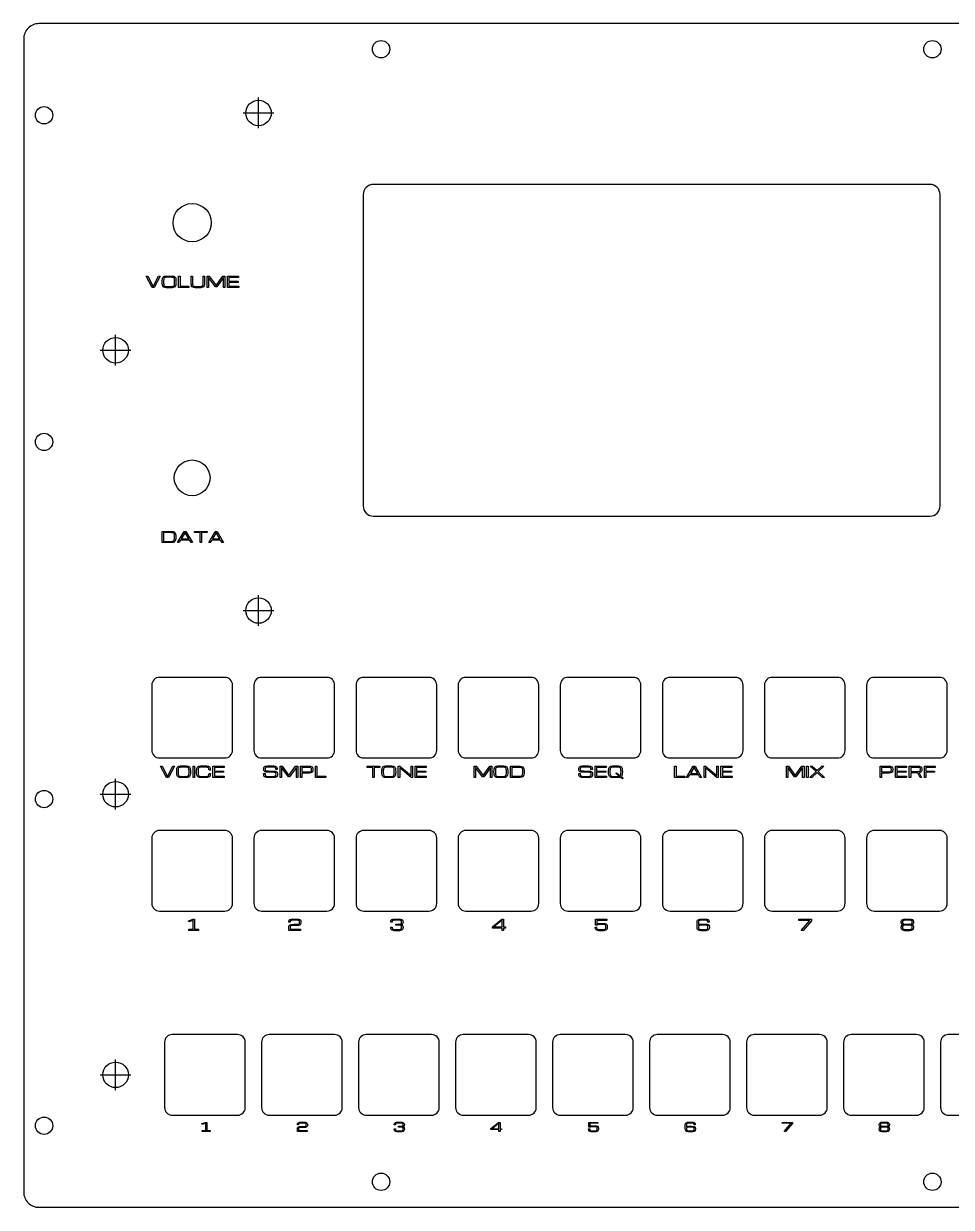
# Model space of a CAD drawing. Header units: millimetres. Extents: x 0 to 356, y 0 to 232.
# Drawn here: x 0 to 181.7, y 0 to 231.9 of the extents above; entities that cross this region are included whole.
import ezdxf

# ---------------------------------------------------------------- set-up
doc = ezdxf.new("R2010")
doc.units = ezdxf.units.MM
for name, color, linetype in [('INCISIONE', 5, 'Continuous'), ('PRIGIONIERI_M3', 3, 'Continuous'), ('SVASATI', 6, 'Continuous'), ('TAGLIO', 1, 'Continuous')]:
    doc.layers.add(name, color=color, linetype=linetype)

msp = doc.modelspace()

# ---------------------------------------------------------------- linework, layer by layer
at = {"layer": 'INCISIONE'}
for points in [[(25.16, 180.25), (23.98, 182.45), (24.29, 182.45), (25.34, 180.44), (26.4, 182.45), (26.71, 182.45), (25.53, 180.25), (25.16, 180.25)], [(28.19, 180.2), (27.9, 180.21), (27.66, 180.25), (27.48, 180.31), (27.34, 180.41), (27.24, 180.55), (27.17, 180.75), (27.14, 181), (27.13, 181.32), (27.13, 181.38), (27.13, 181.65), (27.16, 181.87), (27.2, 182.05), (27.26, 182.19), (27.34, 182.3), (27.45, 182.38), (27.58, 182.44), (27.75, 182.47), (27.95, 182.49), (28.19, 182.49), (28.77, 182.49), (29.01, 182.49), (29.21, 182.47), (29.38, 182.44), (29.51, 182.38), (29.62, 182.3), (29.71, 182.19), (29.77, 182.05), (29.8, 181.87), (29.83, 181.65), (29.83, 181.38), (29.83, 181.32), (29.82, 181), (29.79, 180.75), (29.72, 180.55), (29.62, 180.41), (29.48, 180.31), (29.3, 180.25), (29.06, 180.21), (28.77, 180.2), (28.19, 180.2)], [(28.19, 180.44), (28.77, 180.44), (28.96, 180.44), (29.11, 180.45), (29.24, 180.48), (29.34, 180.52), (29.42, 180.58), (29.48, 180.66), (29.52, 180.77), (29.54, 180.92), (29.55, 181.1), (29.56, 181.32), (29.56, 181.38), (29.55, 181.61), (29.54, 181.79), (29.52, 181.94), (29.48, 182.05), (29.42, 182.13), (29.34, 182.19), (29.24, 182.22), (29.11, 182.24), (28.96, 182.25), (28.77, 182.26), (28.19, 182.26), (28, 182.25), (27.85, 182.24), (27.72, 182.22), (27.62, 182.19), (27.54, 182.13), (27.48, 182.05), (27.44, 181.94), (27.42, 181.79), (27.41, 181.61), (27.4, 181.38), (27.4, 181.32), (27.41, 181.1), (27.42, 180.92), (27.44, 180.77), (27.48, 180.66), (27.54, 180.58), (27.62, 180.52), (27.72, 180.48), (27.85, 180.45), (28, 180.44), (28.19, 180.44)], [(30.34, 180.25), (30.34, 182.45), (30.62, 182.45), (30.62, 180.48), (32.36, 180.48), (32.36, 180.25), (30.34, 180.25)], [(33.85, 180.2), (33.56, 180.21), (33.32, 180.25), (33.14, 180.31), (33, 180.41), (32.9, 180.55), (32.84, 180.75), (32.8, 181), (32.79, 181.32), (32.79, 182.45), (33.06, 182.45), (33.06, 181.32), (33.07, 181.1), (33.08, 180.92), (33.11, 180.77), (33.15, 180.66), (33.2, 180.58), (33.28, 180.52), (33.38, 180.48), (33.51, 180.45), (33.67, 180.44), (33.85, 180.44), (34.37, 180.44), (34.56, 180.44), (34.72, 180.45), (34.84, 180.48), (34.94, 180.52), (35.02, 180.58), (35.08, 180.66), (35.12, 180.77), (35.14, 180.92), (35.16, 181.1), (35.16, 181.32), (35.16, 182.45), (35.44, 182.45), (35.44, 181.32), (35.42, 181), (35.39, 180.75), (35.33, 180.55), (35.23, 180.41), (35.09, 180.31), (34.9, 180.25), (34.67, 180.21), (34.37, 180.2), (33.85, 180.2)], [(35.95, 180.25), (35.95, 182.45), (36.36, 182.45), (37.69, 180.65), (39, 182.45), (39.41, 182.45), (39.41, 180.25), (39.14, 180.25), (39.14, 182.2), (37.82, 180.39), (37.57, 180.39), (36.23, 182.2), (36.23, 180.25), (35.95, 180.25)], [(39.92, 180.25), (39.92, 182.45), (42.08, 182.45), (42.08, 182.22), (40.2, 182.22), (40.2, 181.49), (42, 181.49), (42, 181.26), (40.2, 181.26), (40.2, 180.48), (42.12, 180.48), (42.12, 180.25), (39.92, 180.25)], [(27.11, 130.25), (27.11, 132.45), (28.74, 132.45), (29.04, 132.44), (29.27, 132.41), (29.46, 132.35), (29.6, 132.26), (29.7, 132.12), (29.76, 131.94), (29.8, 131.69), (29.81, 131.38), (29.81, 131.32), (29.8, 131.01), (29.76, 130.77), (29.7, 130.58), (29.6, 130.45), (29.46, 130.35), (29.27, 130.29), (29.04, 130.26), (28.74, 130.25), (27.11, 130.25)], [(30.13, 130.25), (31.42, 132.45), (31.78, 132.45), (33.07, 130.25), (32.75, 130.25), (32.47, 130.75), (30.73, 130.75), (30.45, 130.25), (30.13, 130.25)], [(30.87, 130.98), (32.33, 130.98), (31.6, 132.26), (30.87, 130.98)], [(34.54, 130.25), (34.54, 132.22), (33.44, 132.22), (33.44, 132.45), (35.91, 132.45), (35.91, 132.22), (34.81, 132.22), (34.81, 130.25), (34.54, 130.25)], [(36.24, 130.25), (37.52, 132.45), (37.89, 132.45), (39.17, 130.25), (38.85, 130.25), (38.57, 130.75), (36.83, 130.75), (36.56, 130.25), (36.24, 130.25)], [(36.97, 130.98), (38.44, 130.98), (37.7, 132.26), (36.97, 130.98)], [(27.39, 130.49), (28.74, 130.49), (28.97, 130.49), (29.16, 130.51), (29.29, 130.55), (29.39, 130.62), (29.46, 130.72), (29.5, 130.87), (29.52, 131.06), (29.53, 131.32), (29.53, 131.38), (29.53, 131.59), (29.51, 131.77), (29.49, 131.91), (29.45, 132.01), (29.39, 132.09), (29.32, 132.15), (29.22, 132.18), (29.09, 132.2), (28.93, 132.21), (28.74, 132.21), (27.39, 132.21), (27.39, 130.49)], [(28, 84.25), (26.81, 86.45), (27.13, 86.45), (28.18, 84.44), (29.24, 86.45), (29.55, 86.45), (28.37, 84.25), (28, 84.25)], [(31.03, 84.2), (30.74, 84.21), (30.5, 84.25), (30.31, 84.31), (30.18, 84.41), (30.08, 84.55), (30.01, 84.75), (29.98, 85), (29.97, 85.32), (29.97, 85.38), (29.97, 85.65), (29.99, 85.87), (30.03, 86.05), (30.09, 86.19), (30.18, 86.3), (30.28, 86.38), (30.42, 86.44), (30.59, 86.47), (30.79, 86.49), (31.03, 86.49), (31.61, 86.49), (31.85, 86.49), (32.05, 86.47), (32.22, 86.44), (32.35, 86.38), (32.46, 86.3), (32.54, 86.19), (32.6, 86.05), (32.64, 85.87), (32.66, 85.65), (32.67, 85.38), (32.67, 85.32), (32.66, 85), (32.62, 84.75), (32.56, 84.55), (32.46, 84.41), (32.32, 84.31), (32.14, 84.25), (31.9, 84.21), (31.61, 84.2), (31.03, 84.2)], [(31.03, 84.44), (31.61, 84.44), (31.8, 84.44), (31.95, 84.45), (32.08, 84.48), (32.18, 84.52), (32.26, 84.58), (32.31, 84.66), (32.35, 84.77), (32.38, 84.92), (32.39, 85.1), (32.4, 85.32), (32.4, 85.38), (32.39, 85.61), (32.38, 85.79), (32.35, 85.94), (32.31, 86.05), (32.26, 86.13), (32.18, 86.19), (32.08, 86.22), (31.95, 86.24), (31.8, 86.25), (31.61, 86.26), (31.03, 86.26), (30.84, 86.25), (30.68, 86.24), (30.56, 86.22), (30.46, 86.19), (30.38, 86.13), (30.32, 86.05), (30.28, 85.94), (30.26, 85.79), (30.24, 85.61), (30.24, 85.38), (30.24, 85.32), (30.24, 85.1), (30.26, 84.92), (30.28, 84.77), (30.32, 84.66), (30.38, 84.58), (30.46, 84.52), (30.56, 84.48), (30.68, 84.45), (30.84, 84.44), (31.03, 84.44)], [(33.18, 84.25), (33.18, 86.45), (33.46, 86.45), (33.46, 84.25), (33.18, 84.25)], [(33.87, 85.32), (33.87, 85.38), (33.88, 85.65), (33.9, 85.87), (33.94, 86.05), (34, 86.19), (34.08, 86.3), (34.19, 86.38), (34.33, 86.44), (34.5, 86.47), (34.7, 86.49), (34.94, 86.49), (35.51, 86.49), (35.79, 86.49), (36.01, 86.47), (36.2, 86.42), (36.34, 86.36), (36.45, 86.25), (36.52, 86.11), (36.56, 85.93), (36.57, 85.69), (36.3, 85.69), (36.29, 85.88), (36.26, 86.01), (36.21, 86.11), (36.14, 86.18), (36.03, 86.22), (35.9, 86.24), (35.73, 86.25), (35.51, 86.26), (34.94, 86.26), (34.75, 86.25), (34.59, 86.24), (34.47, 86.22), (34.36, 86.19), (34.29, 86.13), (34.23, 86.05), (34.19, 85.94), (34.17, 85.79), (34.15, 85.61), (34.15, 85.38), (34.15, 85.32), (34.15, 85.1), (34.17, 84.92), (34.19, 84.77), (34.23, 84.66), (34.29, 84.58), (34.36, 84.52), (34.47, 84.48), (34.59, 84.45), (34.75, 84.44), (34.94, 84.44), (35.51, 84.44), (35.73, 84.44), (35.9, 84.45), (36.03, 84.47), (36.14, 84.51), (36.21, 84.57), (36.26, 84.67), (36.29, 84.81), (36.3, 84.99), (36.57, 84.99), (36.56, 84.75), (36.52, 84.57), (36.45, 84.43), (36.34, 84.33), (36.2, 84.27), (36.01, 84.23), (35.79, 84.21), (35.51, 84.2), (34.94, 84.2), (34.64, 84.21), (34.41, 84.25), (34.22, 84.31), (34.08, 84.41), (33.98, 84.55), (33.92, 84.75), (33.88, 85), (33.87, 85.32)], [(37.08, 84.25), (37.08, 86.45), (39.24, 86.45), (39.24, 86.22), (37.36, 86.22), (37.36, 85.49), (39.17, 85.49), (39.17, 85.26), (37.36, 85.26), (37.36, 84.48), (39.28, 84.48), (39.28, 84.25), (37.08, 84.25)], [(49.43, 84.88), (49.42, 85), (49.41, 85.08), (49.38, 85.15), (49.32, 85.19), (49.23, 85.22), (49.1, 85.24), (48.93, 85.25), (48.7, 85.25), (47.9, 85.27), (47.64, 85.28), (47.43, 85.3), (47.27, 85.34), (47.16, 85.4), (47.08, 85.48), (47.03, 85.58), (47.01, 85.71), (47, 85.87), (47.01, 86.04), (47.05, 86.18), (47.11, 86.29), (47.2, 86.37), (47.33, 86.43), (47.51, 86.47), (47.75, 86.49), (48.04, 86.49), (48.65, 86.49), (48.92, 86.49), (49.14, 86.48), (49.31, 86.44), (49.45, 86.39), (49.55, 86.3), (49.61, 86.18), (49.65, 86.01), (49.66, 85.79), (49.39, 85.79), (49.38, 85.96), (49.35, 86.08), (49.3, 86.16), (49.23, 86.21), (49.13, 86.24), (49, 86.25), (48.85, 86.26), (48.65, 86.26), (48.05, 86.26), (47.82, 86.25), (47.64, 86.25), (47.51, 86.23), (47.41, 86.2), (47.34, 86.15), (47.31, 86.09), (47.29, 85.99), (47.28, 85.87), (47.28, 85.77), (47.3, 85.68), (47.33, 85.62), (47.38, 85.58), (47.46, 85.55), (47.58, 85.53), (47.74, 85.52), (47.95, 85.51), (48.81, 85.5), (49.08, 85.49), (49.29, 85.46), (49.44, 85.42), (49.56, 85.36), (49.63, 85.28), (49.68, 85.18), (49.7, 85.05), (49.71, 84.88), (49.7, 84.71), (49.67, 84.56), (49.62, 84.44), (49.53, 84.35), (49.4, 84.28), (49.23, 84.24), (49, 84.21), (48.71, 84.2), (48.04, 84.2), (47.77, 84.21), (47.54, 84.23), (47.36, 84.27), (47.22, 84.33), (47.12, 84.43), (47.06, 84.56), (47.02, 84.75), (47, 84.98), (47.28, 84.98), (47.29, 84.8), (47.31, 84.66), (47.36, 84.57), (47.43, 84.51), (47.53, 84.47), (47.66, 84.45), (47.83, 84.44), (48.04, 84.44), (48.69, 84.44), (48.92, 84.44), (49.1, 84.46), (49.23, 84.48), (49.32, 84.52), (49.38, 84.58), (49.41, 84.65), (49.42, 84.75), (49.43, 84.88)], [(50.22, 84.25), (50.22, 86.45), (50.63, 86.45), (51.96, 84.65), (53.27, 86.45), (53.68, 86.45), (53.68, 84.25), (53.41, 84.25), (53.41, 86.2), (52.09, 84.39), (51.84, 84.39), (50.5, 86.2), (50.5, 84.25), (50.22, 84.25)], [(54.2, 84.25), (54.2, 86.45), (55.67, 86.45), (55.96, 86.44), (56.19, 86.42), (56.36, 86.37), (56.49, 86.31), (56.57, 86.22), (56.62, 86.11), (56.65, 85.97), (56.66, 85.8), (56.66, 85.74), (56.65, 85.58), (56.62, 85.44), (56.57, 85.33), (56.48, 85.24), (56.35, 85.18), (56.18, 85.13), (55.95, 85.1), (55.66, 85.1), (54.47, 85.1), (54.47, 84.25), (54.2, 84.25)], [(56.39, 85.8), (56.38, 85.92), (56.36, 86.02), (56.32, 86.09), (56.26, 86.14), (56.16, 86.18), (56.03, 86.2), (55.85, 86.21), (55.62, 86.21), (54.47, 86.21), (54.47, 85.33), (55.62, 85.33), (55.85, 85.34), (56.03, 85.35), (56.16, 85.37), (56.26, 85.41), (56.32, 85.46), (56.36, 85.53), (56.38, 85.63), (56.39, 85.74), (56.39, 85.8)], [(57.17, 84.25), (57.17, 86.45), (57.44, 86.45), (57.44, 84.48), (59.19, 84.48), (59.19, 84.25), (57.17, 84.25)], [(68.37, 84.25), (68.37, 86.22), (67.27, 86.22), (67.27, 86.45), (69.75, 86.45), (69.75, 86.22), (68.65, 86.22), (68.65, 84.25), (68.37, 84.25)], [(71.23, 84.2), (70.93, 84.21), (70.7, 84.25), (70.51, 84.31), (70.37, 84.41), (70.27, 84.55), (70.21, 84.75), (70.18, 85), (70.16, 85.32), (70.16, 85.38), (70.17, 85.65), (70.19, 85.87), (70.23, 86.05), (70.29, 86.19), (70.37, 86.3), (70.48, 86.38), (70.62, 86.44), (70.79, 86.47), (70.99, 86.49), (71.23, 86.49), (71.81, 86.49), (72.04, 86.49), (72.25, 86.47), (72.41, 86.44), (72.55, 86.38), (72.66, 86.3), (72.74, 86.19), (72.8, 86.05), (72.84, 85.87), (72.86, 85.65), (72.87, 85.38), (72.87, 85.32), (72.86, 85), (72.82, 84.75), (72.76, 84.55), (72.66, 84.41), (72.52, 84.31), (72.34, 84.25), (72.1, 84.21), (71.81, 84.2), (71.23, 84.2)], [(71.23, 84.44), (71.81, 84.44), (71.99, 84.44), (72.15, 84.45), (72.28, 84.48), (72.38, 84.52), (72.46, 84.58), (72.51, 84.66), (72.55, 84.77), (72.58, 84.92), (72.59, 85.1), (72.59, 85.32), (72.59, 85.38), (72.59, 85.61), (72.58, 85.79), (72.55, 85.94), (72.51, 86.05), (72.46, 86.13), (72.38, 86.19), (72.28, 86.22), (72.15, 86.24), (71.99, 86.25), (71.81, 86.26), (71.23, 86.26), (71.04, 86.25), (70.88, 86.24), (70.76, 86.22), (70.65, 86.19), (70.58, 86.13), (70.52, 86.05), (70.48, 85.94), (70.46, 85.79), (70.44, 85.61), (70.44, 85.38), (70.44, 85.32), (70.44, 85.1), (70.46, 84.92), (70.48, 84.77), (70.52, 84.66), (70.58, 84.58), (70.65, 84.52), (70.76, 84.48), (70.88, 84.45), (71.04, 84.44), (71.23, 84.44)], [(73.38, 84.25), (73.38, 86.45), (73.67, 86.45), (75.88, 84.59), (75.88, 84.59), (75.88, 86.45), (76.15, 86.45), (76.15, 84.25), (75.87, 84.25), (73.66, 86.12), (73.65, 86.12), (73.65, 84.25), (73.38, 84.25)], [(76.66, 84.25), (76.66, 86.45), (78.82, 86.45), (78.82, 86.22), (76.94, 86.22), (76.94, 85.49), (78.74, 85.49), (78.74, 85.26), (76.94, 85.26), (76.94, 84.48), (78.86, 84.48), (78.86, 84.25), (76.66, 84.25)], [(88.24, 84.25), (88.24, 86.45), (88.65, 86.45), (89.98, 84.65), (91.29, 86.45), (91.7, 86.45), (91.7, 84.25), (91.43, 84.25), (91.43, 86.2), (90.11, 84.39), (89.86, 84.39), (88.52, 86.2), (88.52, 84.25), (88.24, 84.25)], [(93.18, 84.2), (92.89, 84.21), (92.66, 84.25), (92.47, 84.31), (92.33, 84.41), (92.23, 84.55), (92.17, 84.75), (92.13, 85), (92.12, 85.32), (92.12, 85.38), (92.13, 85.65), (92.15, 85.87), (92.19, 86.05), (92.25, 86.19), (92.33, 86.3), (92.44, 86.38), (92.58, 86.44), (92.74, 86.47), (92.95, 86.49), (93.18, 86.49), (93.76, 86.49), (94, 86.49), (94.2, 86.47), (94.37, 86.44), (94.51, 86.38), (94.62, 86.3), (94.7, 86.19), (94.76, 86.05), (94.8, 85.87), (94.82, 85.65), (94.83, 85.38), (94.83, 85.32), (94.81, 85), (94.78, 84.75), (94.72, 84.55), (94.62, 84.41), (94.48, 84.31), (94.29, 84.25), (94.06, 84.21), (93.76, 84.2), (93.18, 84.2)], [(93.18, 84.44), (93.76, 84.44), (93.95, 84.44), (94.11, 84.45), (94.23, 84.48), (94.34, 84.52), (94.41, 84.58), (94.47, 84.66), (94.51, 84.77), (94.53, 84.92), (94.55, 85.1), (94.55, 85.32), (94.55, 85.38), (94.55, 85.61), (94.53, 85.79), (94.51, 85.94), (94.47, 86.05), (94.41, 86.13), (94.34, 86.19), (94.23, 86.22), (94.11, 86.24), (93.95, 86.25), (93.76, 86.26), (93.18, 86.26), (93, 86.25), (92.84, 86.24), (92.71, 86.22), (92.61, 86.19), (92.53, 86.13), (92.48, 86.05), (92.44, 85.94), (92.41, 85.79), (92.4, 85.61), (92.4, 85.38), (92.4, 85.32), (92.4, 85.1), (92.41, 84.92), (92.44, 84.77), (92.48, 84.66), (92.53, 84.58), (92.61, 84.52), (92.71, 84.48), (92.84, 84.45), (93, 84.44), (93.18, 84.44)], [(95.34, 84.25), (95.34, 86.45), (96.97, 86.45), (97.27, 86.44), (97.5, 86.41), (97.69, 86.35), (97.83, 86.26), (97.93, 86.12), (97.99, 85.94), (98.03, 85.69), (98.04, 85.38), (98.04, 85.32), (98.03, 85.01), (97.99, 84.77), (97.93, 84.58), (97.83, 84.45), (97.69, 84.35), (97.5, 84.29), (97.27, 84.26), (96.97, 84.25), (95.34, 84.25)], [(95.62, 84.49), (96.97, 84.49), (97.21, 84.49), (97.39, 84.51), (97.52, 84.55), (97.62, 84.62), (97.69, 84.72), (97.73, 84.87), (97.76, 85.06), (97.76, 85.32), (97.76, 85.38), (97.76, 85.59), (97.75, 85.77), (97.72, 85.91), (97.68, 86.01), (97.63, 86.09), (97.55, 86.15), (97.45, 86.18), (97.32, 86.2), (97.16, 86.21), (96.97, 86.21), (95.62, 86.21), (95.62, 84.49)], [(111.16, 84.88), (111.16, 85), (111.14, 85.08), (111.11, 85.15), (111.05, 85.19), (110.96, 85.22), (110.83, 85.24), (110.66, 85.25), (110.43, 85.25), (109.63, 85.27), (109.37, 85.28), (109.16, 85.3), (109, 85.34), (108.89, 85.4), (108.81, 85.48), (108.77, 85.58), (108.74, 85.71), (108.74, 85.87), (108.75, 86.04), (108.78, 86.18), (108.84, 86.29), (108.93, 86.37), (109.07, 86.43), (109.25, 86.47), (109.48, 86.49), (109.77, 86.49), (110.39, 86.49), (110.65, 86.49), (110.87, 86.48), (111.05, 86.44), (111.18, 86.39), (111.28, 86.3), (111.35, 86.18), (111.38, 86.01), (111.39, 85.79), (111.12, 85.79), (111.11, 85.96), (111.08, 86.08), (111.03, 86.16), (110.96, 86.21), (110.86, 86.24), (110.74, 86.25), (110.58, 86.26), (110.39, 86.26), (109.79, 86.26), (109.56, 86.25), (109.38, 86.25), (109.24, 86.23), (109.14, 86.2), (109.08, 86.15), (109.04, 86.09), (109.02, 85.99), (109.01, 85.87), (109.02, 85.77), (109.03, 85.68), (109.06, 85.62), (109.11, 85.58), (109.2, 85.55), (109.31, 85.53), (109.48, 85.52), (109.69, 85.51), (110.54, 85.5), (110.81, 85.49), (111.02, 85.46), (111.18, 85.42), (111.29, 85.36), (111.36, 85.28), (111.41, 85.18), (111.43, 85.05), (111.44, 84.88), (111.43, 84.71), (111.4, 84.56), (111.35, 84.44), (111.26, 84.35), (111.13, 84.28), (110.96, 84.24), (110.73, 84.21), (110.44, 84.2), (109.77, 84.2), (109.5, 84.21), (109.27, 84.23), (109.1, 84.27), (108.96, 84.33), (108.86, 84.43), (108.79, 84.56), (108.75, 84.75), (108.74, 84.98), (109.01, 84.98), (109.02, 84.8), (109.04, 84.66), (109.09, 84.57), (109.16, 84.51), (109.26, 84.47), (109.39, 84.45), (109.56, 84.44), (109.77, 84.44), (110.42, 84.44), (110.65, 84.44), (110.83, 84.46), (110.96, 84.48), (111.05, 84.52), (111.11, 84.58), (111.14, 84.65), (111.16, 84.75), (111.16, 84.88)], [(111.95, 84.25), (111.95, 86.45), (114.11, 86.45), (114.11, 86.22), (112.22, 86.22), (112.22, 85.49), (114.03, 85.49), (114.03, 85.26), (112.22, 85.26), (112.22, 84.48), (114.15, 84.48), (114.15, 84.25), (111.95, 84.25)], [(115.63, 84.2), (115.34, 84.21), (115.1, 84.25), (114.91, 84.31), (114.78, 84.41), (114.68, 84.55), (114.61, 84.75), (114.58, 85), (114.57, 85.32), (114.57, 85.38), (114.57, 85.65), (114.59, 85.87), (114.63, 86.05), (114.69, 86.19), (114.78, 86.3), (114.88, 86.38), (115.02, 86.44), (115.19, 86.47), (115.39, 86.49), (115.63, 86.49), (116.21, 86.49), (116.45, 86.49), (116.65, 86.47), (116.82, 86.44), (116.95, 86.38), (117.06, 86.3), (117.14, 86.19), (117.2, 86.05), (117.24, 85.87), (117.26, 85.65), (117.27, 85.38), (117.27, 85.32), (117.26, 85), (117.23, 84.75), (117.17, 84.56), (117.07, 84.42), (117.45, 84.11), (117.32, 83.94), (116.88, 84.29), (116.75, 84.25), (116.59, 84.22), (116.41, 84.21), (116.21, 84.2), (115.63, 84.2)], [(115.63, 84.44), (116.21, 84.44), (116.34, 84.44), (116.45, 84.45), (116.56, 84.45), (116.65, 84.47), (115.97, 85), (116.11, 85.17), (116.86, 84.58), (116.93, 84.69), (116.97, 84.84), (116.99, 85.05), (117, 85.32), (117, 85.38), (116.99, 85.61), (116.98, 85.79), (116.95, 85.94), (116.91, 86.05), (116.86, 86.13), (116.78, 86.19), (116.68, 86.22), (116.55, 86.24), (116.4, 86.25), (116.21, 86.26), (115.63, 86.26), (115.44, 86.25), (115.28, 86.24), (115.16, 86.22), (115.06, 86.19), (114.98, 86.13), (114.92, 86.05), (114.88, 85.94), (114.86, 85.79), (114.84, 85.61), (114.84, 85.38), (114.84, 85.32), (114.84, 85.1), (114.86, 84.92), (114.88, 84.77), (114.92, 84.66), (114.98, 84.58), (115.06, 84.52), (115.16, 84.48), (115.28, 84.45), (115.44, 84.44), (115.63, 84.44)], [(127.5, 84.25), (127.5, 86.45), (127.78, 86.45), (127.78, 84.48), (129.52, 84.48), (129.52, 84.25), (127.5, 84.25)], [(129.85, 84.25), (131.13, 86.45), (131.5, 86.45), (132.78, 84.25), (132.46, 84.25), (132.18, 84.75), (130.44, 84.75), (130.17, 84.25), (129.85, 84.25)], [(130.58, 84.98), (132.05, 84.98), (131.31, 86.26), (130.58, 84.98)], [(133.29, 84.25), (133.29, 86.45), (133.57, 86.45), (135.79, 84.59), (135.79, 84.59), (135.79, 86.45), (136.06, 86.45), (136.06, 84.25), (135.78, 84.25), (133.57, 86.12), (133.56, 86.12), (133.56, 84.25), (133.29, 84.25)], [(136.57, 84.25), (136.57, 86.45), (138.73, 86.45), (138.73, 86.22), (136.85, 86.22), (136.85, 85.49), (138.65, 85.49), (138.65, 85.26), (136.85, 85.26), (136.85, 84.48), (138.77, 84.48), (138.77, 84.25), (136.57, 84.25)], [(149.39, 84.25), (149.39, 86.45), (149.8, 86.45), (151.13, 84.65), (152.44, 86.45), (152.85, 86.45), (152.85, 84.25), (152.57, 84.25), (152.57, 86.2), (151.26, 84.39), (151.01, 84.39), (149.66, 86.2), (149.66, 84.25), (149.39, 84.25)], [(153.36, 84.25), (153.36, 86.45), (153.63, 86.45), (153.63, 84.25), (153.36, 84.25)], [(153.96, 84.25), (155.21, 85.41), (154.05, 86.45), (154.44, 86.45), (155.4, 85.59), (156.33, 86.45), (156.72, 86.45), (155.6, 85.41), (156.89, 84.25), (156.5, 84.25), (155.41, 85.23), (154.35, 84.25), (153.96, 84.25)], [(167.77, 84.25), (167.77, 86.45), (169.24, 86.45), (169.54, 86.44), (169.76, 86.42), (169.94, 86.37), (170.06, 86.31), (170.15, 86.22), (170.2, 86.11), (170.23, 85.97), (170.24, 85.8), (170.24, 85.74), (170.23, 85.58), (170.2, 85.44), (170.15, 85.33), (170.06, 85.24), (169.93, 85.18), (169.76, 85.13), (169.53, 85.1), (169.24, 85.1), (168.05, 85.1), (168.05, 84.25), (167.77, 84.25)], [(169.96, 85.8), (169.95, 85.92), (169.93, 86.02), (169.9, 86.09), (169.83, 86.14), (169.74, 86.18), (169.6, 86.2), (169.42, 86.21), (169.19, 86.21), (168.05, 86.21), (168.05, 85.33), (169.19, 85.33), (169.42, 85.34), (169.6, 85.35), (169.74, 85.37), (169.83, 85.41), (169.9, 85.46), (169.93, 85.53), (169.95, 85.63), (169.96, 85.74), (169.96, 85.8)], [(170.75, 84.25), (170.75, 86.45), (172.91, 86.45), (172.91, 86.22), (171.02, 86.22), (171.02, 85.49), (172.83, 85.49), (172.83, 85.26), (171.02, 85.26), (171.02, 84.48), (172.95, 84.48), (172.95, 84.25), (170.75, 84.25)], [(173.46, 86.45), (174.93, 86.45), (175.22, 86.44), (175.45, 86.42), (175.63, 86.38), (175.75, 86.32), (175.84, 86.24), (175.89, 86.13), (175.92, 85.99), (175.92, 85.82), (175.92, 85.76), (175.91, 85.6), (175.88, 85.47), (175.82, 85.36), (175.73, 85.27), (175.58, 85.2), (175.38, 85.16), (175.86, 84.25), (175.59, 84.25), (175.12, 85.14), (175.09, 85.14), (175.06, 85.14), (174.99, 85.14), (173.74, 85.14), (173.74, 84.25), (173.46, 84.25), (173.46, 86.45)], [(173.74, 85.38), (174.95, 85.38), (175.17, 85.38), (175.34, 85.39), (175.46, 85.41), (175.55, 85.45), (175.6, 85.5), (175.63, 85.57), (175.65, 85.65), (175.65, 85.76), (175.65, 85.82), (175.64, 85.94), (175.62, 86.04), (175.59, 86.1), (175.52, 86.15), (175.42, 86.18), (175.29, 86.2), (175.11, 86.21), (174.88, 86.21), (173.74, 86.21), (173.74, 85.38)], [(176.43, 84.25), (176.43, 86.45), (178.51, 86.45), (178.51, 86.22), (176.71, 86.22), (176.71, 85.49), (178.43, 85.49), (178.43, 85.26), (176.71, 85.26), (176.71, 84.25), (176.43, 84.25)], [(32.32, 54.25), (32.32, 54.48), (33.2, 54.48), (33.2, 56.22), (32.38, 55.94), (32.29, 56.15), (33.18, 56.45), (33.47, 56.45), (33.47, 54.48), (34.24, 54.48), (34.24, 54.25), (32.32, 54.25)], [(51.93, 54.78), (51.94, 54.96), (51.96, 55.1), (52.02, 55.22), (52.1, 55.31), (52.23, 55.38), (52.4, 55.42), (52.62, 55.45), (52.91, 55.46), (53.42, 55.46), (53.62, 55.47), (53.77, 55.48), (53.88, 55.5), (53.95, 55.53), (54, 55.59), (54.02, 55.66), (54.03, 55.75), (54.03, 55.87), (54.03, 55.99), (54.01, 56.09), (53.97, 56.15), (53.91, 56.2), (53.81, 56.23), (53.68, 56.25), (53.51, 56.25), (53.29, 56.26), (52.98, 56.26), (52.75, 56.25), (52.57, 56.25), (52.43, 56.23), (52.33, 56.2), (52.27, 56.15), (52.23, 56.09), (52.21, 55.99), (52.2, 55.87), (51.93, 55.87), (51.94, 56.04), (51.97, 56.18), (52.03, 56.29), (52.12, 56.37), (52.26, 56.43), (52.44, 56.47), (52.67, 56.49), (52.96, 56.49), (53.3, 56.49), (53.59, 56.49), (53.81, 56.47), (53.99, 56.43), (54.12, 56.37), (54.21, 56.29), (54.27, 56.18), (54.3, 56.04), (54.31, 55.87), (54.29, 55.65), (54.25, 55.49), (54.16, 55.37), (54.02, 55.29), (53.83, 55.25), (53.57, 55.23), (52.94, 55.23), (52.71, 55.23), (52.54, 55.21), (52.41, 55.19), (52.32, 55.15), (52.26, 55.09), (52.22, 55.01), (52.21, 54.91), (52.2, 54.78), (52.2, 54.48), (54.22, 54.48), (54.22, 54.25), (51.93, 54.25), (51.93, 54.78)], [(72.89, 54.2), (72.6, 54.21), (72.37, 54.24), (72.19, 54.28), (72.07, 54.35), (71.98, 54.44), (71.92, 54.56), (71.9, 54.71), (71.89, 54.88), (72.16, 54.88), (72.17, 54.75), (72.18, 54.65), (72.22, 54.58), (72.28, 54.52), (72.37, 54.48), (72.5, 54.46), (72.67, 54.44), (72.9, 54.44), (73.29, 54.44), (73.52, 54.44), (73.69, 54.46), (73.82, 54.48), (73.91, 54.52), (73.97, 54.58), (74, 54.65), (74.02, 54.75), (74.03, 54.88), (74.02, 55), (74.01, 55.09), (73.97, 55.16), (73.92, 55.21), (73.83, 55.24), (73.7, 55.26), (73.52, 55.27), (73.29, 55.27), (72.87, 55.27), (72.87, 55.5), (73.35, 55.5), (73.56, 55.51), (73.72, 55.52), (73.84, 55.54), (73.92, 55.57), (73.98, 55.62), (74.01, 55.68), (74.02, 55.76), (74.03, 55.87), (74.02, 55.99), (74, 56.09), (73.96, 56.15), (73.89, 56.2), (73.8, 56.23), (73.66, 56.25), (73.48, 56.25), (73.25, 56.26), (72.94, 56.26), (72.71, 56.25), (72.53, 56.25), (72.39, 56.23), (72.3, 56.2), (72.23, 56.15), (72.19, 56.09), (72.17, 55.99), (72.16, 55.87), (71.89, 55.87), (71.9, 56.04), (71.93, 56.18), (71.99, 56.29), (72.08, 56.37), (72.22, 56.43), (72.4, 56.47), (72.63, 56.49), (72.92, 56.49), (73.27, 56.49), (73.56, 56.49), (73.79, 56.47), (73.97, 56.43), (74.1, 56.37), (74.2, 56.29), (74.26, 56.18), (74.29, 56.04), (74.3, 55.87), (74.28, 55.67), (74.22, 55.53), (74.12, 55.44), (74, 55.39), (74.12, 55.34), (74.22, 55.24), (74.28, 55.09), (74.3, 54.88), (74.29, 54.71), (74.26, 54.56), (74.21, 54.44), (74.12, 54.35), (73.99, 54.28), (73.82, 54.24), (73.59, 54.21), (73.3, 54.2), (72.89, 54.2)], [(93.73, 54.25), (93.73, 54.71), (91.81, 54.71), (91.81, 54.98), (93.64, 56.45), (94.01, 56.45), (94.01, 54.94), (94.38, 54.94), (94.38, 54.71), (94.01, 54.71), (94.01, 54.25), (93.73, 54.25)], [(92.08, 54.94), (93.73, 54.94), (93.73, 56.26), (92.08, 54.94)], [(111.99, 55.3), (111.99, 56.45), (114.21, 56.45), (114.21, 56.22), (112.26, 56.22), (112.26, 55.5), (112.44, 55.61), (112.74, 55.65), (113.4, 55.65), (113.67, 55.64), (113.88, 55.61), (114.03, 55.57), (114.15, 55.51), (114.23, 55.42), (114.27, 55.31), (114.3, 55.18), (114.3, 55.03), (114.3, 54.88), (114.29, 54.71), (114.27, 54.56), (114.21, 54.44), (114.13, 54.35), (114, 54.28), (113.82, 54.24), (113.59, 54.21), (113.3, 54.2), (112.95, 54.2), (112.66, 54.21), (112.43, 54.24), (112.26, 54.28), (112.13, 54.35), (112.04, 54.44), (111.99, 54.56), (111.96, 54.71), (111.95, 54.88), (112.22, 54.88), (112.23, 54.75), (112.25, 54.65), (112.28, 54.58), (112.34, 54.52), (112.43, 54.48), (112.56, 54.46), (112.73, 54.44), (112.96, 54.44), (113.29, 54.44), (113.52, 54.44), (113.69, 54.46), (113.82, 54.48), (113.91, 54.52), (113.97, 54.58), (114.01, 54.65), (114.02, 54.75), (114.03, 54.88), (114.03, 55.03), (114.02, 55.14), (114.01, 55.23), (113.98, 55.3), (113.92, 55.35), (113.83, 55.38), (113.7, 55.4), (113.53, 55.41), (113.3, 55.42), (112.99, 55.42), (112.72, 55.41), (112.52, 55.39), (112.39, 55.36), (112.31, 55.3), (111.99, 55.3)], [(132.9, 54.2), (132.61, 54.21), (132.38, 54.24), (132.21, 54.28), (132.08, 54.35), (132, 54.44), (131.94, 54.56), (131.91, 54.71), (131.9, 54.88), (131.9, 55.86), (131.92, 56.03), (131.95, 56.17), (132.01, 56.28), (132.1, 56.36), (132.23, 56.42), (132.41, 56.46), (132.65, 56.49), (132.94, 56.49), (133.28, 56.49), (133.57, 56.49), (133.79, 56.47), (133.97, 56.43), (134.09, 56.37), (134.18, 56.29), (134.23, 56.18), (134.26, 56.04), (134.27, 55.87), (133.99, 55.87), (133.99, 55.99), (133.97, 56.09), (133.94, 56.15), (133.88, 56.2), (133.79, 56.23), (133.66, 56.25), (133.49, 56.25), (133.27, 56.26), (132.95, 56.26), (132.72, 56.25), (132.54, 56.24), (132.41, 56.23), (132.31, 56.19), (132.25, 56.14), (132.21, 56.07), (132.19, 55.98), (132.18, 55.86), (132.18, 55.35), (132.36, 55.47), (132.65, 55.5), (133.41, 55.5), (133.68, 55.5), (133.89, 55.47), (134.05, 55.43), (134.16, 55.36), (134.24, 55.28), (134.29, 55.17), (134.31, 55.04), (134.32, 54.88), (134.31, 54.71), (134.28, 54.56), (134.23, 54.44), (134.14, 54.35), (134.01, 54.28), (133.84, 54.24), (133.61, 54.21), (133.32, 54.2), (132.9, 54.2)], [(152.31, 54.25), (154.01, 56.22), (151.85, 56.22), (151.85, 56.45), (154.33, 56.45), (154.33, 56.17), (152.68, 54.25), (152.31, 54.25)], [(171.89, 54.88), (171.91, 55.09), (171.97, 55.24), (172.07, 55.34), (172.19, 55.39), (172.07, 55.44), (171.97, 55.53), (171.91, 55.67), (171.89, 55.87), (171.9, 56.04), (171.93, 56.18), (171.99, 56.29), (172.08, 56.37), (172.22, 56.43), (172.4, 56.47), (172.63, 56.49), (172.92, 56.49), (173.27, 56.49), (173.56, 56.49), (173.79, 56.47), (173.97, 56.43), (174.1, 56.37), (174.2, 56.29), (174.26, 56.18), (174.29, 56.04), (174.3, 55.87), (174.28, 55.67), (174.22, 55.53), (174.12, 55.44), (174, 55.39), (174.12, 55.34), (174.22, 55.24), (174.28, 55.09), (174.3, 54.88), (174.29, 54.71), (174.26, 54.56), (174.21, 54.44), (174.12, 54.35), (173.99, 54.28), (173.82, 54.24), (173.59, 54.21), (173.3, 54.2), (172.89, 54.2), (172.6, 54.21), (172.37, 54.24), (172.19, 54.28), (172.07, 54.35), (171.98, 54.44), (171.92, 54.56), (171.9, 54.71), (171.89, 54.88)], [(174.03, 55.87), (174.02, 55.99), (174, 56.09), (173.96, 56.15), (173.89, 56.2), (173.8, 56.23), (173.66, 56.25), (173.48, 56.25), (173.25, 56.26), (172.94, 56.26), (172.71, 56.25), (172.53, 56.25), (172.39, 56.23), (172.3, 56.2), (172.23, 56.15), (172.19, 56.09), (172.17, 55.99), (172.16, 55.87), (172.17, 55.76), (172.18, 55.68), (172.21, 55.62), (172.27, 55.57), (172.35, 55.54), (172.47, 55.52), (172.63, 55.51), (172.84, 55.5), (173.35, 55.5), (173.56, 55.51), (173.72, 55.52), (173.84, 55.54), (173.92, 55.57), (173.98, 55.62), (174.01, 55.68), (174.02, 55.76), (174.03, 55.87)], [(134.04, 54.88), (134.04, 55), (134.02, 55.09), (133.99, 55.16), (133.93, 55.21), (133.84, 55.24), (133.71, 55.26), (133.54, 55.27), (133.31, 55.27), (132.91, 55.27), (132.68, 55.27), (132.51, 55.26), (132.38, 55.24), (132.29, 55.21), (132.23, 55.16), (132.2, 55.09), (132.18, 55), (132.18, 54.88), (132.18, 54.75), (132.2, 54.65), (132.23, 54.58), (132.29, 54.52), (132.38, 54.48), (132.51, 54.46), (132.69, 54.44), (132.92, 54.44), (133.3, 54.44), (133.53, 54.44), (133.71, 54.46), (133.84, 54.48), (133.93, 54.52), (133.99, 54.58), (134.02, 54.65), (134.04, 54.75), (134.04, 54.88)], [(174.03, 54.88), (174.02, 55), (174.01, 55.09), (173.97, 55.16), (173.92, 55.21), (173.83, 55.24), (173.7, 55.26), (173.52, 55.27), (173.29, 55.27), (172.9, 55.27), (172.67, 55.27), (172.49, 55.26), (172.36, 55.24), (172.27, 55.21), (172.22, 55.16), (172.18, 55.09), (172.17, 55), (172.16, 54.88), (172.17, 54.75), (172.18, 54.65), (172.22, 54.58), (172.28, 54.52), (172.37, 54.48), (172.5, 54.46), (172.67, 54.44), (172.9, 54.44), (173.29, 54.44), (173.52, 54.44), (173.69, 54.46), (173.82, 54.48), (173.91, 54.52), (173.97, 54.58), (174, 54.65), (174.02, 54.75), (174.03, 54.88)], [(34.94, 14.85), (34.94, 15.04), (35.66, 15.04), (35.66, 16.46), (34.99, 16.23), (34.92, 16.41), (35.64, 16.65), (35.89, 16.65), (35.89, 15.04), (36.51, 15.04), (36.51, 14.85), (34.94, 14.85)], [(53.62, 15.28), (53.63, 15.43), (53.65, 15.55), (53.69, 15.64), (53.76, 15.72), (53.87, 15.77), (54.01, 15.81), (54.19, 15.83), (54.42, 15.84), (54.84, 15.84), (55.01, 15.84), (55.13, 15.85), (55.22, 15.87), (55.28, 15.9), (55.32, 15.94), (55.34, 16), (55.34, 16.08), (55.35, 16.18), (55.34, 16.28), (55.33, 16.35), (55.29, 16.41), (55.24, 16.45), (55.17, 16.47), (55.06, 16.48), (54.92, 16.49), (54.74, 16.49), (54.48, 16.49), (54.29, 16.49), (54.15, 16.48), (54.04, 16.47), (53.96, 16.45), (53.9, 16.41), (53.87, 16.35), (53.85, 16.28), (53.85, 16.18), (53.62, 16.18), (53.63, 16.31), (53.66, 16.43), (53.71, 16.52), (53.78, 16.58), (53.89, 16.63), (54.04, 16.66), (54.23, 16.68), (54.47, 16.69), (54.75, 16.69), (54.98, 16.68), (55.16, 16.66), (55.31, 16.63), (55.41, 16.58), (55.49, 16.52), (55.54, 16.43), (55.56, 16.31), (55.57, 16.18), (55.56, 16), (55.52, 15.86), (55.45, 15.77), (55.34, 15.7), (55.18, 15.66), (54.97, 15.65), (54.45, 15.65), (54.26, 15.65), (54.12, 15.64), (54.01, 15.62), (53.94, 15.58), (53.89, 15.54), (53.86, 15.47), (53.85, 15.39), (53.85, 15.28), (53.85, 15.04), (55.5, 15.04), (55.5, 14.85), (53.62, 14.85), (53.62, 15.28)], [(73.41, 14.81), (73.17, 14.82), (72.98, 14.84), (72.84, 14.88), (72.74, 14.93), (72.66, 15.01), (72.62, 15.1), (72.6, 15.22), (72.59, 15.37), (72.82, 15.37), (72.82, 15.26), (72.83, 15.18), (72.86, 15.12), (72.91, 15.07), (72.98, 15.04), (73.09, 15.02), (73.23, 15.01), (73.42, 15.01), (73.73, 15.01), (73.92, 15.01), (74.07, 15.02), (74.17, 15.04), (74.25, 15.07), (74.29, 15.12), (74.32, 15.18), (74.33, 15.26), (74.34, 15.37), (74.33, 15.46), (74.32, 15.54), (74.3, 15.59), (74.25, 15.63), (74.18, 15.66), (74.07, 15.68), (73.93, 15.68), (73.74, 15.69), (73.39, 15.69), (73.39, 15.88), (73.79, 15.88), (73.96, 15.88), (74.09, 15.89), (74.19, 15.9), (74.26, 15.93), (74.3, 15.97), (74.32, 16.02), (74.34, 16.09), (74.34, 16.18), (74.33, 16.28), (74.32, 16.35), (74.28, 16.41), (74.23, 16.45), (74.15, 16.47), (74.04, 16.48), (73.89, 16.49), (73.7, 16.49), (73.45, 16.49), (73.26, 16.49), (73.11, 16.48), (73, 16.47), (72.92, 16.45), (72.87, 16.41), (72.84, 16.35), (72.82, 16.28), (72.82, 16.18), (72.59, 16.18), (72.6, 16.31), (72.63, 16.43), (72.67, 16.52), (72.75, 16.58), (72.86, 16.63), (73.01, 16.66), (73.2, 16.68), (73.44, 16.69), (73.72, 16.69), (73.96, 16.68), (74.15, 16.66), (74.29, 16.63), (74.4, 16.58), (74.48, 16.52), (74.53, 16.43), (74.56, 16.31), (74.56, 16.18), (74.55, 16.01), (74.5, 15.9), (74.42, 15.82), (74.32, 15.78), (74.42, 15.74), (74.5, 15.66), (74.55, 15.54), (74.56, 15.37), (74.56, 15.22), (74.53, 15.1), (74.49, 15.01), (74.42, 14.93), (74.31, 14.88), (74.17, 14.84), (73.98, 14.82), (73.75, 14.81), (73.41, 14.81)], [(93.1, 14.85), (93.1, 15.22), (91.53, 15.22), (91.53, 15.45), (93.03, 16.65), (93.33, 16.65), (93.33, 15.41), (93.62, 15.41), (93.62, 15.22), (93.33, 15.22), (93.33, 14.85), (93.1, 14.85)], [(91.75, 15.41), (93.1, 15.41), (93.1, 16.5), (91.75, 15.41)], [(110.67, 15.71), (110.67, 16.65), (112.49, 16.65), (112.49, 16.46), (110.9, 16.46), (110.9, 15.87), (111.05, 15.96), (111.28, 15.99), (111.82, 15.99), (112.05, 15.99), (112.22, 15.97), (112.35, 15.93), (112.44, 15.88), (112.5, 15.81), (112.54, 15.72), (112.56, 15.61), (112.57, 15.49), (112.57, 15.37), (112.56, 15.22), (112.54, 15.1), (112.49, 15.01), (112.42, 14.93), (112.32, 14.88), (112.17, 14.84), (111.99, 14.82), (111.75, 14.81), (111.46, 14.81), (111.22, 14.82), (111.03, 14.84), (110.89, 14.88), (110.79, 14.93), (110.71, 15.01), (110.67, 15.1), (110.65, 15.22), (110.64, 15.37), (110.87, 15.37), (110.87, 15.26), (110.88, 15.18), (110.91, 15.12), (110.96, 15.07), (111.03, 15.04), (111.14, 15.02), (111.28, 15.01), (111.47, 15.01), (111.74, 15.01), (111.92, 15.01), (112.07, 15.02), (112.17, 15.04), (112.25, 15.07), (112.3, 15.12), (112.32, 15.18), (112.34, 15.26), (112.34, 15.37), (112.34, 15.49), (112.34, 15.58), (112.32, 15.65), (112.3, 15.71), (112.25, 15.75), (112.18, 15.78), (112.07, 15.79), (111.93, 15.8), (111.74, 15.8), (111.49, 15.8), (111.27, 15.8), (111.11, 15.79), (111, 15.76), (110.94, 15.71), (110.67, 15.71)], [(130.42, 14.81), (130.18, 14.82), (130, 14.84), (129.85, 14.88), (129.75, 14.93), (129.68, 15.01), (129.63, 15.1), (129.61, 15.22), (129.6, 15.37), (129.6, 16.16), (129.61, 16.3), (129.64, 16.42), (129.69, 16.51), (129.76, 16.58), (129.87, 16.63), (130.02, 16.66), (130.21, 16.68), (130.45, 16.69), (130.73, 16.69), (130.96, 16.68), (131.15, 16.66), (131.29, 16.63), (131.39, 16.58), (131.46, 16.52), (131.51, 16.43), (131.53, 16.31), (131.54, 16.18), (131.31, 16.18), (131.31, 16.28), (131.3, 16.35), (131.27, 16.41), (131.22, 16.45), (131.15, 16.47), (131.04, 16.48), (130.9, 16.49), (130.72, 16.49), (130.46, 16.49), (130.27, 16.49), (130.13, 16.48), (130.02, 16.47), (129.94, 16.44), (129.88, 16.4), (129.85, 16.34), (129.83, 16.26), (129.83, 16.16), (129.83, 15.75), (129.98, 15.85), (130.22, 15.88), (130.84, 15.88), (131.06, 15.87), (131.23, 15.85), (131.36, 15.81), (131.45, 15.76), (131.51, 15.69), (131.55, 15.6), (131.57, 15.5), (131.58, 15.37), (131.57, 15.22), (131.55, 15.1), (131.5, 15.01), (131.43, 14.93), (131.33, 14.88), (131.18, 14.84), (131, 14.82), (130.76, 14.81), (130.42, 14.81)], [(148.94, 14.85), (150.32, 16.46), (148.56, 16.46), (148.56, 16.65), (150.59, 16.65), (150.59, 16.42), (149.24, 14.85), (148.94, 14.85)], [(167.59, 15.37), (167.61, 15.54), (167.66, 15.66), (167.74, 15.74), (167.84, 15.78), (167.74, 15.82), (167.66, 15.9), (167.61, 16.01), (167.59, 16.18), (167.6, 16.31), (167.63, 16.43), (167.67, 16.52), (167.75, 16.58), (167.86, 16.63), (168.01, 16.66), (168.2, 16.68), (168.44, 16.69), (168.72, 16.69), (168.96, 16.68), (169.15, 16.66), (169.29, 16.63), (169.4, 16.58), (169.48, 16.52), (169.53, 16.43), (169.56, 16.31), (169.56, 16.18), (169.55, 16.01), (169.5, 15.9), (169.42, 15.82), (169.32, 15.78), (169.42, 15.74), (169.5, 15.66), (169.55, 15.54), (169.56, 15.37), (169.56, 15.22), (169.53, 15.1), (169.49, 15.01), (169.42, 14.93), (169.31, 14.88), (169.17, 14.84), (168.98, 14.82), (168.75, 14.81), (168.41, 14.81), (168.17, 14.82), (167.98, 14.84), (167.84, 14.88), (167.74, 14.93), (167.66, 15.01), (167.62, 15.1), (167.6, 15.22), (167.59, 15.37)], [(169.34, 16.18), (169.33, 16.28), (169.32, 16.35), (169.28, 16.41), (169.23, 16.45), (169.15, 16.47), (169.04, 16.48), (168.89, 16.49), (168.7, 16.49), (168.45, 16.49), (168.26, 16.49), (168.11, 16.48), (168, 16.47), (167.92, 16.45), (167.87, 16.41), (167.84, 16.35), (167.82, 16.28), (167.82, 16.18), (167.82, 16.09), (167.83, 16.02), (167.86, 15.97), (167.9, 15.93), (167.97, 15.9), (168.06, 15.89), (168.2, 15.88), (168.37, 15.88), (168.79, 15.88), (168.96, 15.88), (169.09, 15.89), (169.19, 15.9), (169.26, 15.93), (169.3, 15.97), (169.32, 16.02), (169.34, 16.09), (169.34, 16.18)], [(131.35, 15.37), (131.35, 15.46), (131.34, 15.54), (131.31, 15.59), (131.26, 15.63), (131.19, 15.66), (131.08, 15.68), (130.94, 15.68), (130.75, 15.69), (130.43, 15.69), (130.24, 15.68), (130.1, 15.68), (129.99, 15.66), (129.92, 15.63), (129.87, 15.59), (129.85, 15.54), (129.83, 15.46), (129.83, 15.37), (129.83, 15.26), (129.85, 15.18), (129.87, 15.12), (129.92, 15.07), (130, 15.04), (130.1, 15.02), (130.25, 15.01), (130.43, 15.01), (130.75, 15.01), (130.94, 15.01), (131.08, 15.02), (131.19, 15.04), (131.26, 15.07), (131.31, 15.12), (131.34, 15.18), (131.35, 15.26), (131.35, 15.37)], [(169.34, 15.37), (169.33, 15.46), (169.32, 15.54), (169.3, 15.59), (169.25, 15.63), (169.18, 15.66), (169.07, 15.68), (168.93, 15.68), (168.74, 15.69), (168.41, 15.69), (168.23, 15.68), (168.08, 15.68), (167.98, 15.66), (167.91, 15.63), (167.86, 15.59), (167.83, 15.54), (167.82, 15.46), (167.82, 15.37), (167.82, 15.26), (167.83, 15.18), (167.86, 15.12), (167.91, 15.07), (167.98, 15.04), (168.09, 15.02), (168.23, 15.01), (168.42, 15.01), (168.73, 15.01), (168.92, 15.01), (169.07, 15.02), (169.17, 15.04), (169.25, 15.07), (169.29, 15.12), (169.32, 15.18), (169.33, 15.26), (169.34, 15.37)]]:
    msp.add_lwpolyline(points, close=True, dxfattribs=at)
at = {"layer": 'PRIGIONIERI_M3'}
for p, q in [((46, 211.45), (46, 217.45)), ((43, 214.45), (49, 214.45)), ((18, 164.95), (18, 170.95)), ((15, 167.95), (21, 167.95)), ((46, 113.95), (46, 119.95)), ((43, 116.95), (49, 116.95)), ((18, 77.95), (18, 83.95)), ((15, 80.95), (21, 80.95)), ((18, 22.95), (18, 28.95)), ((15, 25.95), (21, 25.95))]:
    msp.add_line(p, q, dxfattribs=at)
for centre in [(46, 214.45), (18, 167.95), (46, 116.95), (18, 80.95), (18, 25.95)]:
    msp.add_circle(centre, 2.5, dxfattribs=at)
at = {"layer": 'SVASATI'}
for centre in [(70, 226.95), (178, 226.95), (4, 214), (4, 150), (4, 80), (4, 16), (70, 5), (178, 5)]:
    msp.add_circle(centre, 1.7, dxfattribs=at)
at = {"layer": 'TAGLIO'}
for points in [[(3, 0), (353, 0, 0.414214), (356, 3), (356, 228.95, 0.414214), (353, 231.95), (3, 231.95, 0.414214), (0, 228.95), (0, 3, 0.414214)], [(68.5, 135.45), (177.5, 135.45, 0.414214), (179.5, 137.45), (179.5, 198.45, 0.414214), (177.5, 200.45), (68.5, 200.45, 0.414214), (66.5, 198.45), (66.5, 137.45, 0.414214)], [(26.6, 88.05), (39.4, 88.05, 0.414214), (40.9, 89.55), (40.9, 102.35, 0.414214), (39.4, 103.85), (26.6, 103.85, 0.414214), (25.1, 102.35), (25.1, 89.55, 0.414214)], [(46.6, 88.05), (59.4, 88.05, 0.414214), (60.9, 89.55), (60.9, 102.35, 0.414214), (59.4, 103.85), (46.6, 103.85, 0.414214), (45.1, 102.35), (45.1, 89.55, 0.414214)], [(66.6, 88.05), (79.4, 88.05, 0.414214), (80.9, 89.55), (80.9, 102.35, 0.414214), (79.4, 103.85), (66.6, 103.85, 0.414214), (65.1, 102.35), (65.1, 89.55, 0.414214)], [(86.6, 88.05), (99.4, 88.05, 0.414214), (100.9, 89.55), (100.9, 102.35, 0.414214), (99.4, 103.85), (86.6, 103.85, 0.414214), (85.1, 102.35), (85.1, 89.55, 0.414214)], [(106.6, 88.05), (119.4, 88.05, 0.414214), (120.9, 89.55), (120.9, 102.35, 0.414214), (119.4, 103.85), (106.6, 103.85, 0.414214), (105.1, 102.35), (105.1, 89.55, 0.414214)], [(126.6, 88.05), (139.4, 88.05, 0.414214), (140.9, 89.55), (140.9, 102.35, 0.414214), (139.4, 103.85), (126.6, 103.85, 0.414214), (125.1, 102.35), (125.1, 89.55, 0.414214)], [(146.6, 88.05), (159.4, 88.05, 0.414214), (160.9, 89.55), (160.9, 102.35, 0.414214), (159.4, 103.85), (146.6, 103.85, 0.414214), (145.1, 102.35), (145.1, 89.55, 0.414214)], [(166.6, 88.05), (179.4, 88.05, 0.414214), (180.9, 89.55), (180.9, 102.35, 0.414214), (179.4, 103.85), (166.6, 103.85, 0.414214), (165.1, 102.35), (165.1, 89.55, 0.414214)], [(26.6, 58.05), (39.4, 58.05, 0.414214), (40.9, 59.55), (40.9, 72.35, 0.414214), (39.4, 73.85), (26.6, 73.85, 0.414214), (25.1, 72.35), (25.1, 59.55, 0.414214)], [(46.6, 58.05), (59.4, 58.05, 0.414214), (60.9, 59.55), (60.9, 72.35, 0.414214), (59.4, 73.85), (46.6, 73.85, 0.414214), (45.1, 72.35), (45.1, 59.55, 0.414214)], [(66.6, 58.05), (79.4, 58.05, 0.414214), (80.9, 59.55), (80.9, 72.35, 0.414214), (79.4, 73.85), (66.6, 73.85, 0.414214), (65.1, 72.35), (65.1, 59.55, 0.414214)], [(86.6, 58.05), (99.4, 58.05, 0.414214), (100.9, 59.55), (100.9, 72.35, 0.414214), (99.4, 73.85), (86.6, 73.85, 0.414214), (85.1, 72.35), (85.1, 59.55, 0.414214)], [(106.6, 58.05), (119.4, 58.05, 0.414214), (120.9, 59.55), (120.9, 72.35, 0.414214), (119.4, 73.85), (106.6, 73.85, 0.414214), (105.1, 72.35), (105.1, 59.55, 0.414214)], [(126.6, 58.05), (139.4, 58.05, 0.414214), (140.9, 59.55), (140.9, 72.35, 0.414214), (139.4, 73.85), (126.6, 73.85, 0.414214), (125.1, 72.35), (125.1, 59.55, 0.414214)], [(146.6, 58.05), (159.4, 58.05, 0.414214), (160.9, 59.55), (160.9, 72.35, 0.414214), (159.4, 73.85), (146.6, 73.85, 0.414214), (145.1, 72.35), (145.1, 59.55, 0.414214)], [(166.6, 58.05), (179.4, 58.05, 0.414214), (180.9, 59.55), (180.9, 72.35, 0.414214), (179.4, 73.85), (166.6, 73.85, 0.414214), (165.1, 72.35), (165.1, 59.55, 0.414214)], [(29.1, 18.05), (41.9, 18.05, 0.414214), (43.4, 19.55), (43.4, 32.35, 0.414214), (41.9, 33.85), (29.1, 33.85, 0.414214), (27.6, 32.35), (27.6, 19.55, 0.414214)], [(48.1, 18.05), (60.9, 18.05, 0.414214), (62.4, 19.55), (62.4, 32.35, 0.414214), (60.9, 33.85), (48.1, 33.85, 0.414214), (46.6, 32.35), (46.6, 19.55, 0.414214)], [(67.1, 18.05), (79.9, 18.05, 0.414214), (81.4, 19.55), (81.4, 32.35, 0.414214), (79.9, 33.85), (67.1, 33.85, 0.414214), (65.6, 32.35), (65.6, 19.55, 0.414214)], [(86.1, 18.05), (98.9, 18.05, 0.414214), (100.4, 19.55), (100.4, 32.35, 0.414214), (98.9, 33.85), (86.1, 33.85, 0.414214), (84.6, 32.35), (84.6, 19.55, 0.414214)], [(105.1, 18.05), (117.9, 18.05, 0.414214), (119.4, 19.55), (119.4, 32.35, 0.414214), (117.9, 33.85), (105.1, 33.85, 0.414214), (103.6, 32.35), (103.6, 19.55, 0.414214)], [(124.1, 18.05), (136.9, 18.05, 0.414214), (138.4, 19.55), (138.4, 32.35, 0.414214), (136.9, 33.85), (124.1, 33.85, 0.414214), (122.6, 32.35), (122.6, 19.55, 0.414214)], [(143.1, 18.05), (155.9, 18.05, 0.414214), (157.4, 19.55), (157.4, 32.35, 0.414214), (155.9, 33.85), (143.1, 33.85, 0.414214), (141.6, 32.35), (141.6, 19.55, 0.414214)], [(162.1, 18.05), (174.9, 18.05, 0.414214), (176.4, 19.55), (176.4, 32.35, 0.414214), (174.9, 33.85), (162.1, 33.85, 0.414214), (160.6, 32.35), (160.6, 19.55, 0.414214)], [(181.1, 18.05), (193.9, 18.05, 0.414214), (195.4, 19.55), (195.4, 32.35, 0.414214), (193.9, 33.85), (181.1, 33.85, 0.414214), (179.6, 32.35), (179.6, 19.55, 0.414214)]]:
    msp.add_lwpolyline(points, format="xyb", close=True, dxfattribs=at)
for centre, radius in [((33, 192.95), 3.75), ((33, 142.95), 3.5)]:
    msp.add_circle(centre, radius, dxfattribs=at)

doc.saveas('drawing.dxf')
